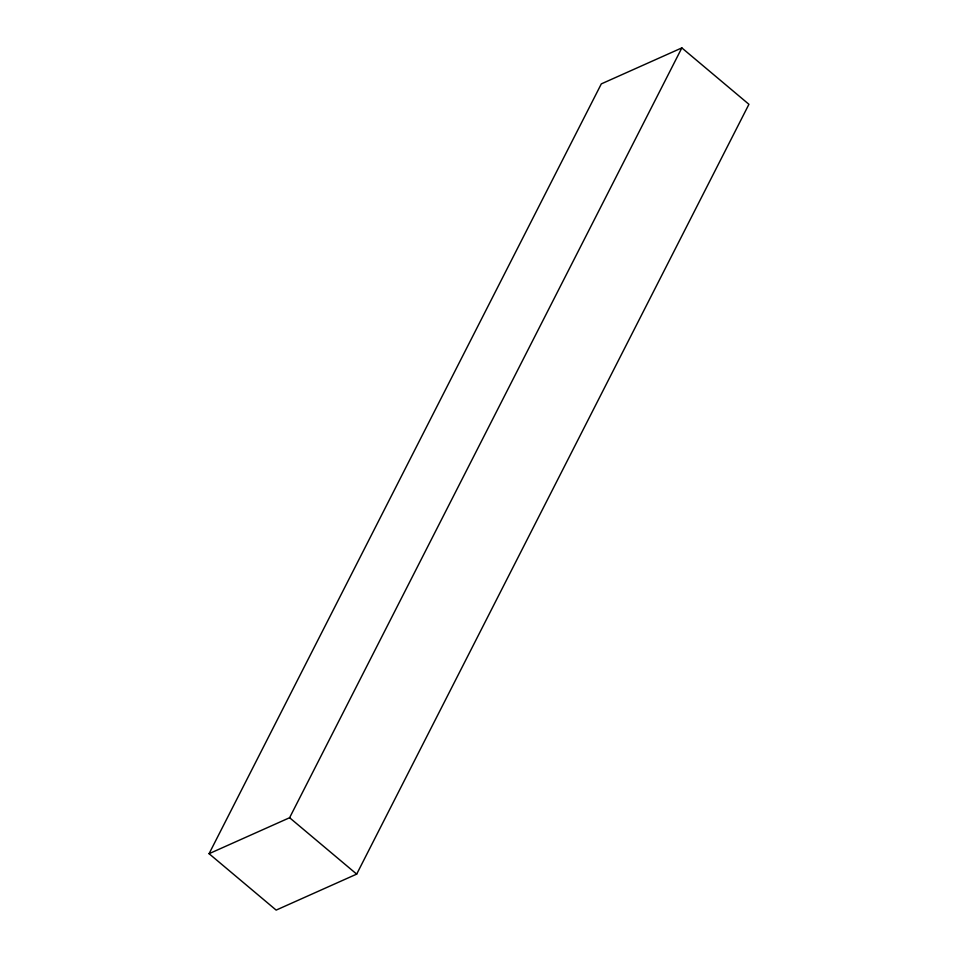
<?xml version="1.0" encoding="UTF-8"?>
<svg xmlns="http://www.w3.org/2000/svg" width="958" height="958" viewBox="0 0 958 958"><rect width="100%" height="100%" fill="white"/><g stroke="black" fill="none" stroke-linecap="round" stroke-linejoin="round"><path stroke-width="1.44" d="M209.072 853.698L601.313 83.885L681.845 47.9L748.928 104.302L356.687 874.115L276.155 910.1L209.072 853.698L289.603 817.725L681.845 47.9M289.603 817.725L356.687 874.115"/></g></svg>
